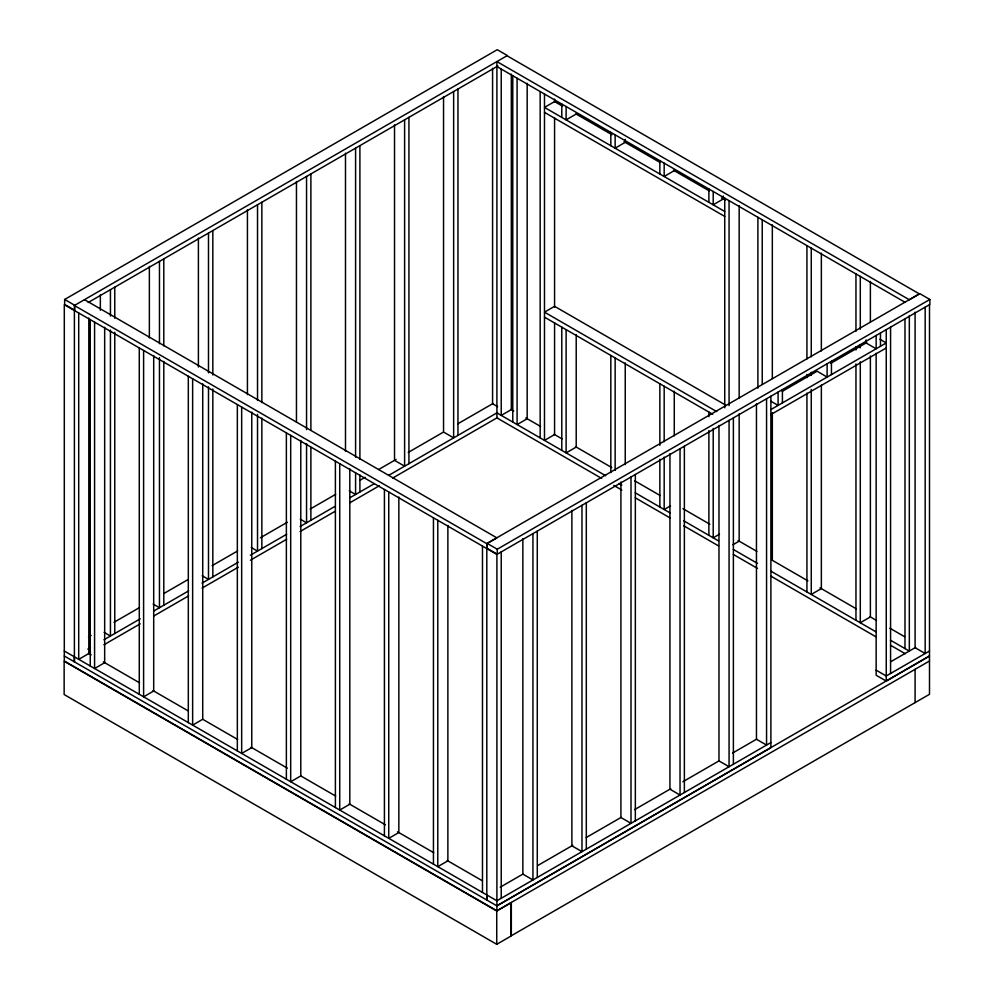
<?xml version="1.0" encoding="UTF-8"?>
<svg xmlns="http://www.w3.org/2000/svg" width="994" height="994" viewBox="0 0 994 994"><rect width="100%" height="100%" fill="white"/><g stroke="black" fill="none" stroke-linecap="round" stroke-linejoin="round"><path stroke-width="1.49" d="M74.388 656.835L74.388 661.83L74.388 305.493L507.35 55.527L497.261 49.7L64.647 299.467L64.647 304.462L74.749 310.29L74.749 305.295L64.647 299.467M486.811 895.022L486.811 900.017L486.811 548.601M486.811 548.688L486.811 543.693L496.901 537.866L84.478 299.666M601.681 478.412L496.901 417.89L496.901 61.566L909.324 299.753L919.413 293.926L506.99 55.739M88.18 302.524L497.944 65.952M576.209 114.024L566.12 119.852L566.12 106.557M674.267 170.645L664.178 176.472L664.178 163.165M88.478 637.042L91.162 635.489M113.999 622.306L139.533 607.57M163.712 593.604L187.891 579.651M212.082 565.685L237.603 550.949M260.44 537.754L287.316 522.248M310.153 509.065L335.686 494.329M359.865 480.363L365.233 477.257M378.677 469.503L396.134 459.414M408.236 452.432L443.162 432.266M457.936 423.742L492.875 403.576M87.82 649.082L90.516 647.529M103.948 639.776L140.216 618.827M153.66 611.074L188.587 590.908M202.018 583.143L238.299 562.206M250.389 555.224L286.657 534.275M300.101 526.522L335.028 506.356M349.801 497.82L373.993 483.867M388.766 475.331L497.584 412.498M90.516 652.524L78.712 659.37L78.712 313.023M103.948 644.771L140.216 623.822M153.66 616.069L188.587 595.903M202.018 588.137L238.299 567.201M250.389 560.218L286.657 539.27M300.101 531.517L335.028 511.351M349.801 502.815L379.36 485.755M392.792 478.002L497.584 417.492M929.862 299.467L497.261 549.222L497.261 554.217L487.159 548.39L487.159 543.395L919.773 293.64L929.862 299.467L929.862 304.462L496.901 554.428L64.299 304.661L64.299 660.998L496.901 910.765L929.502 660.998M237.628 739.461L202.701 719.283L192.637 725.135L192.637 378.801M782.253 391.35L817.13 371.209L827.12 377.099L827.12 363.779M830.549 363.469L866.768 342.557M770.884 409.565L886.25 342.955L879.938 339.314M770.884 414.56L886.25 347.962M670.478 505.871L664.178 509.512L664.178 457.128M300.784 440.454L300.784 775.929L290.695 781.756L290.695 435.409M719.507 534.176L713.207 537.816L713.207 428.426M732.851 544.787L739.163 541.146L739.163 413.79M500.243 887.182L523.068 873.999M537.841 865.476L572.768 845.31M586.187 837.557L621.113 817.403M634.545 809.65L670.801 788.714M682.89 781.731L719.159 760.795M732.59 753.042L756.757 739.089M890.574 661.83L915.623 647.405M770.884 742.58L496.901 900.775L64.299 651.008M929.502 651.008L886.25 675.982L876.149 670.155M64.299 656.003L496.901 905.857L929.502 656.003L886.25 681.064L876.149 675.237L876.149 353.317M496.901 905.857L770.884 747.674L770.884 396.246M496.739 911.001L511.164 902.676L511.164 935.975L496.739 944.3L64.138 694.533L64.138 661.234L496.739 911.001L496.739 944.3M496.901 66.561L905.285 302.424M562.592 106.209L554.577 101.587L544.488 107.414L724.738 211.486M575.948 113.925L611.993 134.737M624.008 141.67L660.066 162.482M673.41 170.198L709.467 191.01M721.482 197.943L725.483 200.266M544.488 112.359L724.738 216.431M770.524 401.029L778.091 405.403L778.091 392.083M725.483 405.005L554.577 306.326L544.488 312.153L716.724 411.603M544.488 317.161L712.723 414.287M511.028 409.404L513.712 410.957M525.801 417.94L540.574 426.463M554.018 434.229L562.07 438.888M575.514 446.641L611.782 467.59M634.619 480.773L660.14 495.521M682.977 508.704L709.84 524.223M738.057 540.525L756.869 551.384M771.642 559.92L807.911 580.869M820 587.852L856.269 608.8M869.713 616.553L876.422 620.43M889.854 628.196L904.639 636.732M497.621 406.658L492.577 403.738L492.577 68.275M496.901 412.895L605.719 475.741M619.15 483.506L621.834 485.06M635.265 492.813L670.192 512.991M683.636 520.744L718.563 540.922M733.336 549.458L757.515 563.424M770.946 571.177L875.739 631.699M890.512 640.223L909.324 651.095L909.324 315.57M613.77 485.395L621.834 490.054M635.265 497.808L670.192 517.986M683.636 525.739L718.563 545.917M733.336 554.453L757.515 568.419M770.946 576.172L875.739 636.694M890.512 645.218L905.285 653.754M487.159 543.395L497.261 549.222M74.388 305.493L486.811 543.693M349.279 490.85L355.579 494.49L355.579 472.746M300.25 519.154L306.55 522.794L306.55 443.585M251.221 547.458L257.521 551.098L257.521 414.423M202.192 575.762L208.492 579.403L208.492 386.828M153.163 604.066L159.462 607.719L159.462 357.666M104.134 632.383L110.433 636.023L110.433 330.058M88.516 653.331L91.2 654.884M103.289 661.867L139.558 682.816M153.001 690.581L187.928 710.747M251.06 747.215L287.328 768.163M300.772 775.916L335.699 796.095M349.13 803.848L385.399 824.796M397.488 831.779L433.757 852.728M447.201 860.493L482.127 880.659M929.502 304.661L929.502 694.297L511.326 935.739L511.326 902.44M925.178 307.158L925.178 653.505L915.089 647.678L915.089 312.203M915.089 669.322L915.089 702.621M904.987 319.285L904.987 648.548M890.574 327.138L890.574 673.485M886.25 329.635L886.25 681.064M880.473 332.965L880.473 346.285M876.149 335.463L876.149 348.795L866.06 342.955L866.06 339.998M870.384 281.439L870.384 321.82M870.384 355.989L870.384 616.914L860.295 622.741L860.295 361.816M860.295 276.394L860.295 329.2M860.295 344.732L860.295 347.838M855.958 273.897L855.958 331.362M855.958 346.894L855.958 350M855.958 363.978L855.958 620.244M831.444 361.282L831.444 374.601M821.355 253.135L821.355 350.981M821.355 385.15L821.355 588.597L811.266 594.437L811.266 389.424M811.266 248.09L811.266 356.809M811.266 372.34L811.266 375.446M806.929 245.593L806.929 358.971M806.929 374.502L806.929 377.608M806.929 393.139L806.929 591.927M782.415 389.586L782.415 402.905M772.326 224.83L772.326 378.577M772.326 412.746L772.326 560.293M766.56 398.743L766.56 745.078L756.459 739.25L756.459 403.788M762.236 219.786L762.236 384.405M757.9 217.288L757.9 388.12M739.163 205.671L739.163 398.259M733.386 417.89L733.386 764.237M729.062 200.639L729.062 405.639M729.062 420.387L729.062 766.734L718.973 760.907L718.973 425.432M724.738 198.141L724.738 407.801M723.297 195.992L723.297 198.949L713.207 204.776L713.207 191.469M708.884 188.972L708.884 202.279M708.884 412.063L708.884 416.685M708.884 430.551L708.884 535.319M684.369 446.194L684.369 792.541M680.033 448.692L680.033 795.038L669.944 789.211L669.944 453.736M674.267 391.214L674.267 435.894M664.178 386.256L664.178 441.721M659.854 160.668L659.854 173.975M659.854 383.759L659.854 445.387M659.854 459.253L659.854 507.015M635.34 474.498L635.34 820.845M631.004 476.996L631.004 823.343L620.915 817.515L620.915 482.04M625.238 139.384L625.238 142.328L615.149 148.156L615.149 134.861M625.238 362.909L625.238 464.596M615.149 357.952L615.149 470.423M610.825 132.364L610.825 145.658M610.825 355.454L610.825 472.548M586.311 502.802L586.311 849.149M581.975 505.312L581.975 851.647L571.885 845.819L571.885 510.344M576.209 334.605L576.209 447.076L566.12 452.904L566.12 329.648M561.796 104.059L561.796 117.354M561.796 327.15L561.796 450.406M554.577 99.114L554.577 102.22M554.577 117.752L554.577 307.233M554.577 322.764L554.577 434.577L544.488 440.404L544.488 94.07M540.164 91.572L540.164 437.907M537.282 531.119L537.282 877.453M532.946 533.616L532.946 879.951L522.856 874.124L522.856 538.661M527.18 83.297L527.18 418.76L517.091 424.587L517.091 78.253M512.767 75.755L512.767 422.09M511.326 74.14L511.326 409.603L501.224 415.43L501.224 69.095M501.224 551.931L501.224 898.265M496.901 554.428L496.901 910.765M482.475 546.141L482.475 892.475M457.961 89.038L457.961 435.372M453.637 91.535L453.637 437.869L443.548 432.042L443.548 96.58M447.872 525.379L447.872 860.841L437.782 866.669L437.782 520.334M433.446 517.837L433.446 864.171M408.932 117.342L408.932 463.689M404.608 119.839L404.608 466.186L394.519 460.359L394.519 124.884M398.842 497.062L398.842 832.537L388.753 838.364L388.753 492.018M384.417 489.52L384.417 835.867M359.903 145.646L359.903 459.377M359.903 474.908L359.903 491.993M355.579 148.143L355.579 457.215M349.813 468.758L349.813 804.233L339.724 810.06L339.724 463.713M345.49 153.188L345.49 451.388M335.388 461.216L335.388 807.563M310.886 173.95L310.886 430.216M310.886 447.3L310.886 520.297M306.55 176.447L306.55 429.607M296.46 181.492L296.46 422.226M286.371 432.912L286.371 779.259M261.857 202.267L261.857 402.607M261.857 418.139L261.857 548.601M257.521 204.764L257.521 400.445M251.755 412.15L251.755 747.625L241.666 753.452L241.666 407.105M247.431 209.796L247.431 394.618M237.342 404.608L237.342 750.955M212.828 230.571L212.828 375.011M212.828 388.989L212.828 576.905M208.492 233.068L208.492 372.849M202.726 383.846L202.726 719.308M198.402 238.113L198.402 367.022M188.313 376.304L188.313 722.638M163.799 258.875L163.799 345.85M163.799 361.381L163.799 605.222M159.462 261.372L159.462 343.688M153.697 355.529L153.697 691.004L143.608 696.831L143.608 350.497M149.373 266.417L149.373 337.861M139.284 347.987L139.284 694.334M114.77 287.179L114.77 318.242M114.77 332.22L114.77 633.526M110.433 289.676L110.433 316.08M104.668 327.225L104.668 662.7L94.579 668.527L94.579 322.18M100.344 294.721L100.344 310.252M90.255 319.683L90.255 666.03M88.814 318.068L88.814 653.543"/></g></svg>
